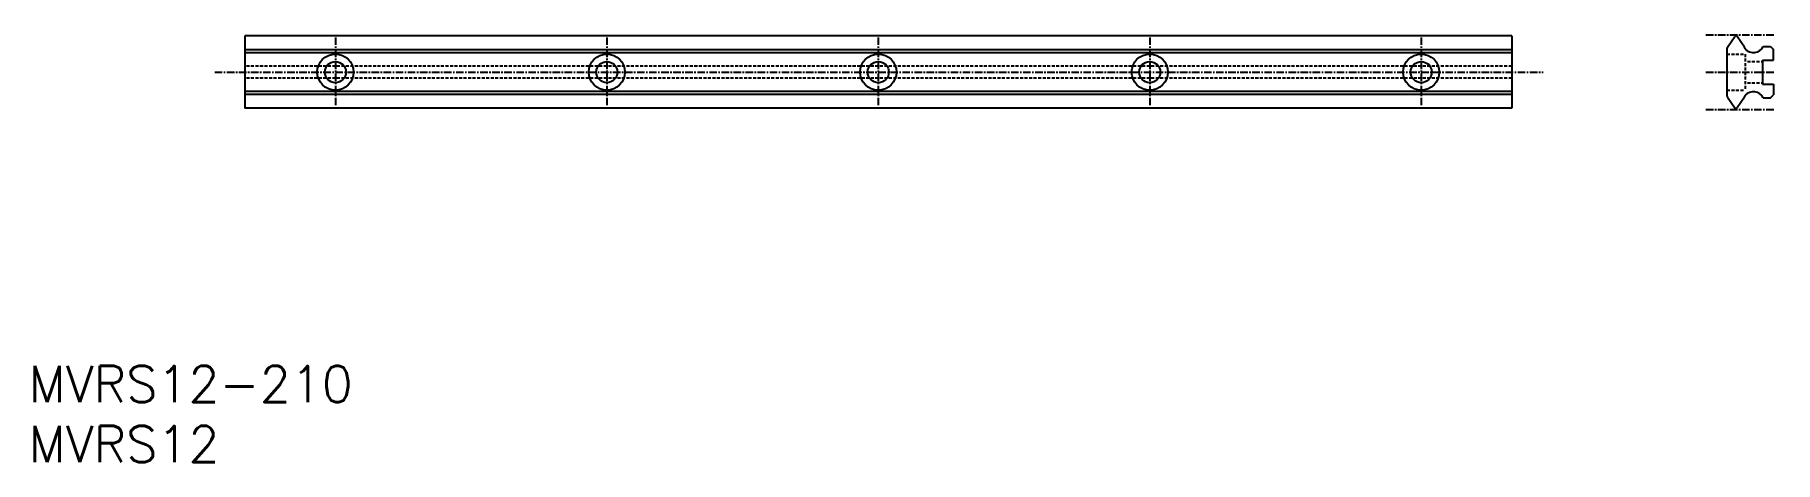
# Model space of a CAD drawing. Extents: x -45 to 243, y -17 to 54.
import ezdxf

# ---------------------------------------------------------------- set-up
doc = ezdxf.new("R2010")
doc.units = 0
doc.linetypes.add('CENTER', pattern=[2, 1.25, -0.25, 0.25, -0.25])
doc.linetypes.add('DASHED', pattern=[0.75, 0.5, -0.25])
doc.layers.get('0').update_dxf_attribs({"linetype": 'CONTINUOUS'})
doc.layers.add('CENTER', color=1, linetype='CENTER')
doc.styles.get("Standard").update_dxf_attribs({"font": 'txt.shx', "bigfont": 'extfont.shx'})

msp = doc.modelspace()

# ---------------------------------------------------------------- linework, layer by layer
at = {"color": 7, "linetype": 'CONTINUOUS'}
for p, q in [((-10.4, 53.37), (-10.4, 41.37)), ((199.6, 53.37), (-10.4, 53.37)), ((199.6, 53.37), (199.6, 41.37)), ((235.35, 51.51), (236.58, 53.26)), ((238.22, 51.51), (236.99, 53.26)), ((199.6, 51.08), (-10.4, 51.08)), ((199.6, 50.58), (-10.4, 50.58)), ((235.28, 51.29), (235.28, 43.44)), ((238.28, 51.29), (238.28, 51.26)), ((241.18, 49.37), (241.18, 45.37)), ((241.18, 49.37), (242.98, 49.37)), ((241.28, 51.62), (242.48, 51.62)), ((242.48, 51.62), (242.98, 51.12)), ((242.98, 49.37), (242.98, 51.12)), ((199.6, 44.16), (-10.4, 44.16)), ((199.6, 43.66), (-10.4, 43.66)), ((238.28, 43.48), (238.28, 43.44)), ((241.18, 45.37), (242.98, 45.37)), ((242.48, 43.12), (242.98, 43.62)), ((242.98, 45.37), (242.98, 43.62)), ((199.6, 41.37), (-10.4, 41.37)), ((235.35, 43.23), (236.58, 41.47)), ((238.22, 43.23), (236.99, 41.47)), ((241.28, 43.12), (242.48, 43.12))]:
    msp.add_line(p, q, dxfattribs=at)
at = {"color": 3, "linetype": 'DASHED'}
for p, q in [((235.28, 50.37), (238.28, 50.37)), ((235.28, 50.37), (235.28, 44.37)), ((238.28, 50.37), (238.28, 44.37)), ((238.68, 49.12), (241.18, 49.12)), ((199.6, 48.37), (-10.4, 48.37)), ((199.6, 46.37), (-10.4, 46.37)), ((235.28, 44.37), (238.28, 44.37)), ((238.68, 45.62), (241.18, 45.62))]:
    msp.add_line(p, q, dxfattribs=at)
at = {"color": 7, "linetype": 'CONTINUOUS'}
for centre, radius in [((4.6, 47.37), 3), ((4.6, 47.37), 1.75), ((49.6, 47.37), 3), ((49.6, 47.37), 1.75), ((94.6, 47.37), 3), ((94.6, 47.37), 1.75), ((139.6, 47.37), 3), ((139.6, 47.37), 1.75), ((184.6, 47.37), 3), ((184.6, 47.37), 1.75)]:
    msp.add_circle(centre, radius, dxfattribs=at)
for centre, radius, start, end in [((236.78, 53.12), 0.249, 35, 145), ((235.65, 51.29), 0.37, 145, 180), ((237.91, 51.29), 0.37, 0, 35), ((238.38, 51.26), 0.1, 180, 223.4317), ((239.65, 52.46), 1.84, 223.4317, 332.9291), ((235.65, 43.44), 0.37, 180, 215), ((237.91, 43.44), 0.37, 325, 0), ((238.38, 43.48), 0.1, 136.5683, 180), ((239.65, 42.28), 1.84, 27.0709, 136.5683), ((236.78, 41.62), 0.249, 215, 325)]:
    msp.add_arc(centre, radius, start, end, dxfattribs=at)
at = {"layer": 'CENTER', "color": 1, "linetype": 'CENTER'}
for p, q in [((4.6, 53.12), (4.6, 41.62)), ((49.6, 53.12), (49.6, 41.62)), ((94.6, 53.12), (94.6, 41.62)), ((139.6, 53.12), (139.6, 41.62)), ((184.6, 53.12), (184.6, 41.62)), ((231.78, 53.55), (243.28, 53.55)), ((-15.4, 47.37), (204.79, 47.37)), ((231.78, 47.37), (243.28, 47.37)), ((231.78, 41.18), (243.28, 41.18))]:
    msp.add_line(p, q, dxfattribs=at)

# ---------------------------------------------------------------- texts
for s, p in [('MVRS12-210', (-46.26, -7.32)), ('MVRS12', (-46.26, -17.28))]:
    msp.add_text(s, height=6).set_placement(p)

doc.saveas('drawing.dxf')
